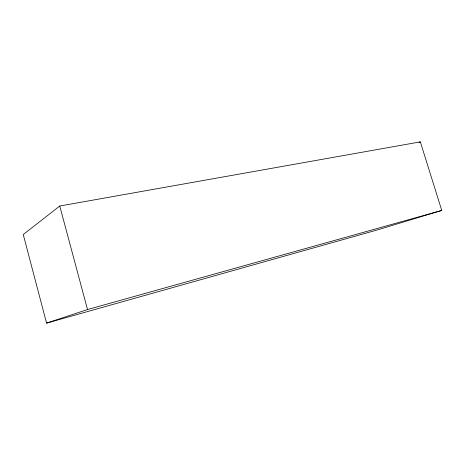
<?xml version="1.0" encoding="UTF-8"?>
<svg xmlns="http://www.w3.org/2000/svg" width="465" height="465" viewBox="0 0 465 465"><rect width="100%" height="100%" fill="white"/><g stroke="black" fill="none" stroke-linecap="round" stroke-linejoin="round"><path stroke-width="0.7" d="M59.753 206.018L23.25 234.523L46.564 323.123L376.499 230.181L441.75 210.436L420.343 141.877L59.753 206.018L87.519 309.545L46.564 323.123M419.012 142.441L420.343 141.877M87.519 309.545L441.75 210.436"/></g></svg>
